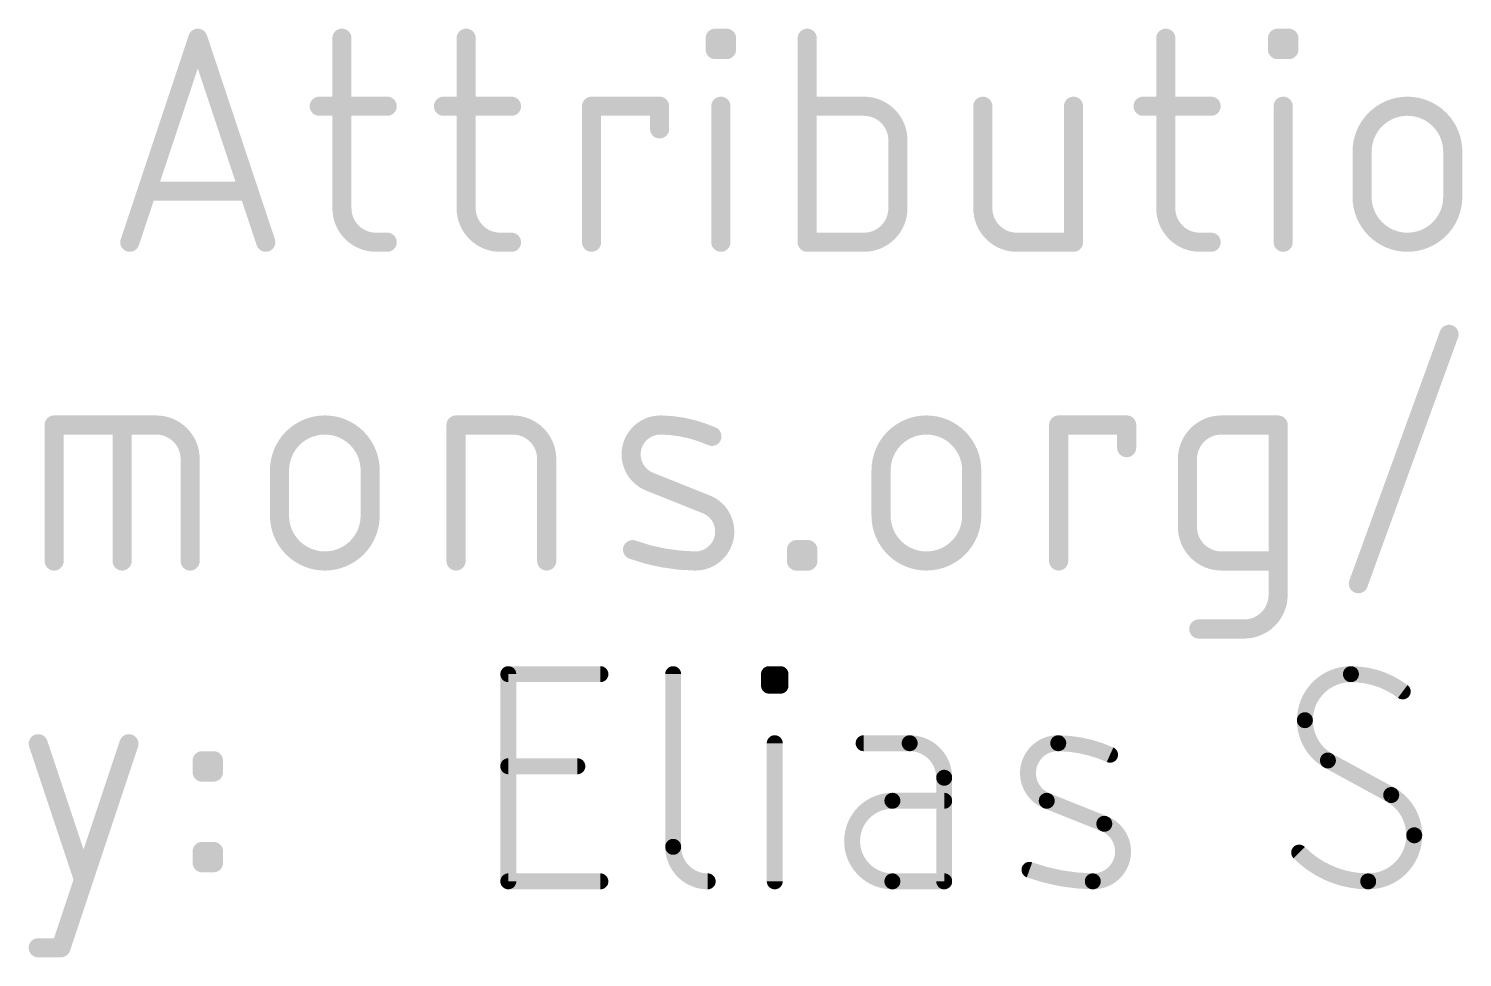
# Model space of a CAD drawing. Extents: x -25.4 to 61.2, y -12 to 25.5.
# Drawn here: x 19.1 to 30.53, y -11.97 to -4.57 of the extents above; entities that cross this region are included whole.
import ezdxf

# ---------------------------------------------------------------- set-up
doc = ezdxf.new("R2010")
doc.units = 0
doc.layers.add('51', color=53, linetype='CONTINUOUS')

msp = doc.modelspace()

# ---------------------------------------------------------------- linework, layer by layer
at = {"layer": '51'}
for points, const_width in [([(19.9073, -6.2738), (20.4491, -4.6482)], 0.1524), ([(20.4491, -4.6482), (20.991, -6.2738)], 0.1524), ([(21.5977, -4.6482), (21.5977, -6.0029)], 0.1524), ([(22.5877, -4.6482), (22.5877, -6.0029)], 0.1524), ([(24.5723, -4.7385), (24.5723, -4.6482)], 0.1524), ([(24.5723, -4.6482), (24.6626, -4.6482)], 0.1524), ([(24.6626, -4.7385), (24.5723, -4.7385)], 0.1524), ([(24.6626, -4.6482), (24.6626, -4.7385)], 0.1524), ([(25.3056, -4.6482), (25.3056, -6.2738)], 0.1524), ([(28.1628, -4.6482), (28.1628, -6.0029)], 0.1524), ([(29.0532, -4.7385), (29.0532, -4.6482)], 0.1524), ([(29.0532, -4.6482), (29.1435, -4.6482)], 0.1524), ([(29.1435, -4.7385), (29.0532, -4.7385)], 0.1524), ([(29.1435, -4.6482), (29.1435, -4.7385)], 0.1524), ([(21.4171, -5.1901), (21.9589, -5.1901)], 0.1524), ([(22.407, -5.1901), (22.9489, -5.1901)], 0.1524), ([(23.5873, -6.2738), (23.5873, -5.1901)], 0.1524), ([(23.5873, -5.1901), (24.1292, -5.1901)], 0.1524), ([(24.1292, -5.1901), (24.1292, -5.3707)], 0.1524), ([(24.6174, -6.2738), (24.6174, -5.1901)], 0.1524), ([(25.7572, -5.1901), (25.3056, -5.1901)], 0.1524), ([(26.7051, -5.1901), (26.7051, -6.0029)], 0.1524), ([(27.4276, -6.2738), (27.4276, -5.1901)], 0.1524), ([(27.9822, -5.1901), (28.524, -5.1901)], 0.1524), ([(29.0984, -6.2738), (29.0984, -5.1901)], 0.1524), ([(26.0281, -6.0029), (26.0281, -5.461)], 0.1524), ([(29.7271, -5.9126), (29.7271, -5.5513)], 0.1524), ([(30.4496, -5.5513), (30.4496, -5.9126)], 0.1524), ([(20.8555, -5.8674), (20.0427, -5.8674)], 0.1524), ([(21.8686, -6.2738), (21.9589, -6.2738)], 0.1524), ([(22.8586, -6.2738), (22.9489, -6.2738)], 0.1524), ([(25.3056, -6.2738), (25.7572, -6.2738)], 0.1524), ([(26.976, -6.2738), (27.4276, -6.2738)], 0.1524), ([(28.4337, -6.2738), (28.524, -6.2738)], 0.1524), ([(29.6975, -8.9944), (30.42, -7.0076)], 0.1524), ([(19.3045, -8.8138), (19.3045, -7.7301)], 0.1524), ([(19.3045, -7.7301), (20.1173, -7.7301)], 0.1524), ([(19.8463, -8.8138), (19.8463, -7.7301)], 0.1524), ([(22.5071, -8.8138), (22.5071, -7.7301)], 0.1524), ([(22.5071, -7.7301), (22.9587, -7.7301)], 0.1524), ([(27.3092, -8.8138), (27.3092, -7.7301)], 0.1524), ([(27.3092, -7.7301), (27.8511, -7.7301)], 0.1524), ([(27.8511, -7.7301), (27.8511, -7.9107)], 0.1524), ([(28.6064, -7.7301), (29.0579, -7.7301)], 0.1524), ([(29.0579, -7.7301), (29.0579, -9.0847)], 0.1524), ([(20.3882, -8.001), (20.3882, -8.8138)], 0.1524), ([(23.2296, -8.001), (23.2296, -8.8138)], 0.1524), ([(28.3355, -8.5429), (28.3355, -8.001)], 0.1524), ([(21.1003, -8.4526), (21.1003, -8.0913)], 0.1524), ([(21.8228, -8.0913), (21.8228, -8.4526)], 0.1524), ([(24.501, -8.3622), (24.0494, -8.1816)], 0.1524), ([(25.8939, -8.4526), (25.8939, -8.0913)], 0.1524), ([(26.6164, -8.0913), (26.6164, -8.4526)], 0.1524), ([(25.22, -8.8138), (25.22, -8.7235)], 0.1524), ([(25.22, -8.7235), (25.3103, -8.7235)], 0.1524), ([(25.3103, -8.7235), (25.3103, -8.8138)], 0.1524), ([(25.3103, -8.8138), (25.22, -8.8138)], 0.1524), ([(29.0579, -8.8138), (28.6064, -8.8138)], 0.1524), ([(28.787, -9.3557), (28.4258, -9.3557)], 0.1524), ([(22.9235, -11.3665), (22.9235, -9.7155)], 0.127), ([(22.9235, -9.7155), (23.6573, -9.7155)], 0.127), ([(24.2375, -9.7155), (24.2375, -11.0913)], 0.127), ([(25.0009, -9.8072), (25.0009, -9.7155)], 0.127), ([(25.0009, -9.7155), (25.0926, -9.7155)], 0.127), ([(25.0926, -9.7155), (25.0926, -9.8072)], 0.127), ([(25.0926, -9.8072), (25.0009, -9.8072)], 0.127), ([(19.1778, -10.2701), (19.539, -11.3538)], 0.1524), ([(19.3584, -11.8957), (19.9003, -10.2701)], 0.1524), ([(25.0468, -11.3665), (25.0468, -10.2658)], 0.127), ([(26.1219, -10.2658), (25.755, -10.2658)], 0.127), ([(20.4839, -10.4958), (20.4839, -10.4055)], 0.1524), ([(20.4839, -10.4055), (20.5742, -10.4055)], 0.1524), ([(20.5742, -10.4055), (20.5742, -10.4958)], 0.1524), ([(22.9235, -10.4493), (23.4738, -10.4493)], 0.127), ([(29.9592, -10.6786), (29.4547, -10.4034)], 0.127), ([(20.5742, -10.4958), (20.4839, -10.4958)], 0.1524), ([(26.397, -11.3665), (26.397, -10.541)], 0.127), ([(26.397, -10.7244), (25.9843, -10.7244)], 0.127), ([(27.6729, -10.9079), (27.2142, -10.7244)], 0.127), ([(20.4839, -11.2183), (20.4839, -11.128)], 0.1524), ([(20.4839, -11.128), (20.5742, -11.128)], 0.1524), ([(20.5742, -11.128), (20.5742, -11.2183)], 0.1524), ([(20.5742, -11.2183), (20.4839, -11.2183)], 0.1524), ([(23.6573, -11.3665), (22.9235, -11.3665)], 0.127), ([(25.9843, -11.3665), (26.397, -11.3665)], 0.127), ([(19.1778, -11.8957), (19.3584, -11.8957)], 0.1524)]:
    msp.add_lwpolyline(points, dxfattribs=dict(at, const_width=const_width))
for points, const_width in [([(20.4853, -4.6362, 1), (20.413, -4.6602)], 0.0762), ([(20.4853, -4.6602, 1), (20.413, -4.6362)], 0.0762), ([(21.6358, -4.6482, 1), (21.5596, -4.6482)], 0.0762), ([(22.6258, -4.6482, 1), (22.5496, -4.6482)], 0.0762), ([(24.6104, -4.6482, 1), (24.5342, -4.6482)], 0.0762), ([(24.5723, -4.6101, 1), (24.5723, -4.6863)], 0.0762), ([(24.5723, -4.7004, 1), (24.5723, -4.7766)], 0.0762), ([(24.7007, -4.6482, 1), (24.6245, -4.6482)], 0.0762), ([(24.6626, -4.6863, 1), (24.6626, -4.6101)], 0.0762), ([(24.6626, -4.7766, 1), (24.6626, -4.7004)], 0.0762), ([(25.3437, -4.6482, 1), (25.2675, -4.6482)], 0.0762), ([(28.2009, -4.6482, 1), (28.1247, -4.6482)], 0.0762), ([(29.0913, -4.6482, 1), (29.0151, -4.6482)], 0.0762), ([(29.0532, -4.6101, 1), (29.0532, -4.6863)], 0.0762), ([(29.0532, -4.7004, 1), (29.0532, -4.7766)], 0.0762), ([(29.1816, -4.6482, 1), (29.1054, -4.6482)], 0.0762), ([(29.1435, -4.6863, 1), (29.1435, -4.6101)], 0.0762), ([(29.1435, -4.7766, 1), (29.1435, -4.7004)], 0.0762), ([(24.5342, -4.7385, 1), (24.6104, -4.7385)], 0.0762), ([(24.6245, -4.7385, 1), (24.7007, -4.7385)], 0.0762), ([(29.0151, -4.7385, 1), (29.0913, -4.7385)], 0.0762), ([(29.1054, -4.7385, 1), (29.1816, -4.7385)], 0.0762), ([(21.4171, -5.152, 1), (21.4171, -5.2282)], 0.0762), ([(21.9589, -5.2282, 1), (21.9589, -5.152)], 0.0762), ([(22.407, -5.152, 1), (22.407, -5.2282)], 0.0762), ([(22.9489, -5.2282, 1), (22.9489, -5.152)], 0.0762), ([(23.6254, -5.1901, 1), (23.5492, -5.1901)], 0.0762), ([(23.5873, -5.152, 1), (23.5873, -5.2282)], 0.0762), ([(24.1673, -5.1901, 1), (24.0911, -5.1901)], 0.0762), ([(24.1292, -5.2282, 1), (24.1292, -5.152)], 0.0762), ([(24.6555, -5.1901, 1), (24.5793, -5.1901)], 0.0762), ([(25.3056, -5.152, 1), (25.3056, -5.2282)], 0.0762), ([(26.0281, -5.461, 0.4142), (25.7572, -5.1901)], 0.1524), ([(25.7572, -5.152, 1), (25.7572, -5.2282)], 0.0762), ([(25.7572, -5.2282, 1), (25.7572, -5.152)], 0.0762), ([(26.7432, -5.1901, 1), (26.667, -5.1901)], 0.0762), ([(27.4657, -5.1901, 1), (27.3895, -5.1901)], 0.0762), ([(27.9822, -5.152, 1), (27.9822, -5.2282)], 0.0762), ([(28.524, -5.2282, 1), (28.524, -5.152)], 0.0762), ([(29.1365, -5.1901, 1), (29.0603, -5.1901)], 0.0762), ([(30.4496, -5.5513, 1), (29.7271, -5.5513)], 0.1524), ([(24.0911, -5.3707, 1), (24.1673, -5.3707)], 0.0762), ([(26.0662, -5.461, 1), (25.99, -5.461)], 0.0762), ([(25.99, -5.461, 1), (26.0662, -5.461)], 0.0762), ([(29.7652, -5.5513, 1), (29.689, -5.5513)], 0.0762), ([(30.4877, -5.5513, 1), (30.4115, -5.5513)], 0.0762), ([(29.689, -5.5513, 1), (29.7652, -5.5513)], 0.0762), ([(30.4115, -5.5513, 1), (30.4877, -5.5513)], 0.0762), ([(20.0427, -5.8293, 1), (20.0427, -5.9055)], 0.0762), ([(20.8555, -5.9055, 1), (20.8555, -5.8293)], 0.0762), ([(21.5977, -6.0029, 0.4142), (21.8686, -6.2738)], 0.1524), ([(21.6358, -6.0029, 1), (21.5596, -6.0029)], 0.0762), ([(22.5877, -6.0029, 0.4142), (22.8586, -6.2738)], 0.1524), ([(22.6258, -6.0029, 1), (22.5496, -6.0029)], 0.0762), ([(25.7572, -6.2738, 0.4142), (26.0281, -6.0029)], 0.1524), ([(26.0662, -6.0029, 1), (25.99, -6.0029)], 0.0762), ([(26.7051, -6.0029, 0.4142), (26.976, -6.2738)], 0.1524), ([(26.7432, -6.0029, 1), (26.667, -6.0029)], 0.0762), ([(28.1628, -6.0029, 0.4142), (28.4337, -6.2738)], 0.1524), ([(28.2009, -6.0029, 1), (28.1247, -6.0029)], 0.0762), ([(29.7271, -5.9126, 1), (30.4496, -5.9126)], 0.1524), ([(29.7652, -5.9126, 1), (29.689, -5.9126)], 0.0762), ([(29.689, -5.9126, 1), (29.7652, -5.9126)], 0.0762), ([(30.4877, -5.9126, 1), (30.4115, -5.9126)], 0.0762), ([(30.4115, -5.9126, 1), (30.4877, -5.9126)], 0.0762), ([(21.5596, -6.0029, 1), (21.6358, -6.0029)], 0.0762), ([(22.5496, -6.0029, 1), (22.6258, -6.0029)], 0.0762), ([(25.99, -6.0029, 1), (26.0662, -6.0029)], 0.0762), ([(26.667, -6.0029, 1), (26.7432, -6.0029)], 0.0762), ([(28.1247, -6.0029, 1), (28.2009, -6.0029)], 0.0762), ([(19.8711, -6.2618, 1), (19.9434, -6.2858)], 0.0762), ([(20.9548, -6.2858, 1), (21.0271, -6.2618)], 0.0762), ([(21.8686, -6.2357, 1), (21.8686, -6.3119)], 0.0762), ([(21.8686, -6.3119, 1), (21.8686, -6.2357)], 0.0762), ([(21.9589, -6.3119, 1), (21.9589, -6.2357)], 0.0762), ([(22.8586, -6.2357, 1), (22.8586, -6.3119)], 0.0762), ([(22.8586, -6.3119, 1), (22.8586, -6.2357)], 0.0762), ([(22.9489, -6.3119, 1), (22.9489, -6.2357)], 0.0762), ([(23.5492, -6.2738, 1), (23.6254, -6.2738)], 0.0762), ([(24.5793, -6.2738, 1), (24.6555, -6.2738)], 0.0762), ([(25.3056, -6.2357, 1), (25.3056, -6.3119)], 0.0762), ([(25.2675, -6.2738, 1), (25.3437, -6.2738)], 0.0762), ([(25.7572, -6.2357, 1), (25.7572, -6.3119)], 0.0762), ([(25.7572, -6.3119, 1), (25.7572, -6.2357)], 0.0762), ([(26.976, -6.2357, 1), (26.976, -6.3119)], 0.0762), ([(26.976, -6.3119, 1), (26.976, -6.2357)], 0.0762), ([(27.3895, -6.2738, 1), (27.4657, -6.2738)], 0.0762), ([(27.4276, -6.3119, 1), (27.4276, -6.2357)], 0.0762), ([(28.4337, -6.2357, 1), (28.4337, -6.3119)], 0.0762), ([(28.4337, -6.3119, 1), (28.4337, -6.2357)], 0.0762), ([(28.524, -6.3119, 1), (28.524, -6.2357)], 0.0762), ([(29.0603, -6.2738, 1), (29.1365, -6.2738)], 0.0762), ([(30.4558, -7.0206, 1), (30.3842, -6.9946)], 0.0762), ([(19.3426, -7.7301, 1), (19.2664, -7.7301)], 0.0762), ([(19.3045, -7.692, 1), (19.3045, -7.7682)], 0.0762), ([(19.8844, -7.7301, 1), (19.8082, -7.7301)], 0.0762), ([(20.3882, -8.001, 0.4142), (20.1173, -7.7301)], 0.1524), ([(20.1173, -7.692, 1), (20.1173, -7.7682)], 0.0762), ([(20.1173, -7.7682, 1), (20.1173, -7.692)], 0.0762), ([(21.8228, -8.0913, 1), (21.1003, -8.0913)], 0.1524), ([(22.5452, -7.7301, 1), (22.469, -7.7301)], 0.0762), ([(22.5071, -7.692, 1), (22.5071, -7.7682)], 0.0762), ([(23.2296, -8.001, 0.4142), (22.9587, -7.7301)], 0.1524), ([(22.9587, -7.692, 1), (22.9587, -7.7682)], 0.0762), ([(22.9587, -7.7682, 1), (22.9587, -7.692)], 0.0762), ([(24.1397, -7.7301, 0.8318), (24.0494, -8.1816)], 0.1524), ([(24.5461, -7.8204, 0.1026), (24.1397, -7.7301)], 0.1524), ([(24.1403, -7.692, 1), (24.1392, -7.7682)], 0.0762), ([(24.1392, -7.7682, 1), (24.1403, -7.692)], 0.0762), ([(26.6164, -8.0913, 1), (25.8939, -8.0913)], 0.1524), ([(27.3473, -7.7301, 1), (27.2711, -7.7301)], 0.0762), ([(27.3092, -7.692, 1), (27.3092, -7.7682)], 0.0762), ([(27.8892, -7.7301, 1), (27.813, -7.7301)], 0.0762), ([(27.8511, -7.7682, 1), (27.8511, -7.692)], 0.0762), ([(28.6064, -7.7301, 0.4142), (28.3355, -8.001)], 0.1524), ([(28.6064, -7.692, 1), (28.6064, -7.7682)], 0.0762), ([(28.6064, -7.7682, 1), (28.6064, -7.692)], 0.0762), ([(29.096, -7.7301, 1), (29.0198, -7.7301)], 0.0762), ([(29.0579, -7.7682, 1), (29.0579, -7.692)], 0.0762), ([(24.5305, -7.8551, 1), (24.5618, -7.7856)], 0.0762), ([(27.813, -7.9107, 1), (27.8892, -7.9107)], 0.0762), ([(20.4263, -8.001, 1), (20.3501, -8.001)], 0.0762), ([(20.3501, -8.001, 1), (20.4263, -8.001)], 0.0762), ([(23.2677, -8.001, 1), (23.1915, -8.001)], 0.0762), ([(23.1915, -8.001, 1), (23.2677, -8.001)], 0.0762), ([(28.3736, -8.001, 1), (28.2974, -8.001)], 0.0762), ([(28.2974, -8.001, 1), (28.3736, -8.001)], 0.0762), ([(21.1384, -8.0913, 1), (21.0622, -8.0913)], 0.0762), ([(21.0622, -8.0913, 1), (21.1384, -8.0913)], 0.0762), ([(21.8609, -8.0913, 1), (21.7847, -8.0913)], 0.0762), ([(21.7847, -8.0913, 1), (21.8609, -8.0913)], 0.0762), ([(24.0636, -8.1463, 1), (24.0353, -8.217)], 0.0762), ([(24.0353, -8.217, 1), (24.0636, -8.1462)], 0.0762), ([(25.932, -8.0913, 1), (25.8558, -8.0913)], 0.0762), ([(25.8558, -8.0913, 1), (25.932, -8.0913)], 0.0762), ([(26.6545, -8.0913, 1), (26.5783, -8.0913)], 0.0762), ([(26.5783, -8.0913, 1), (26.6545, -8.0913)], 0.0762), ([(24.4107, -8.8138, 0.8318), (24.501, -8.3622)], 0.1524), ([(24.5151, -8.3269, 1), (24.4868, -8.3976)], 0.0762), ([(24.4868, -8.3976, 1), (24.5151, -8.3269)], 0.0762), ([(21.1003, -8.4526, 1), (21.8228, -8.4526)], 0.1524), ([(21.1384, -8.4526, 1), (21.0622, -8.4526)], 0.0762), ([(21.0622, -8.4526, 1), (21.1384, -8.4526)], 0.0762), ([(21.8609, -8.4526, 1), (21.7847, -8.4526)], 0.0762), ([(21.7847, -8.4526, 1), (21.8609, -8.4526)], 0.0762), ([(25.8939, -8.4526, 1), (26.6164, -8.4526)], 0.1524), ([(25.932, -8.4526, 1), (25.8558, -8.4526)], 0.0762), ([(25.8558, -8.4526, 1), (25.932, -8.4526)], 0.0762), ([(26.6545, -8.4526, 1), (26.5783, -8.4526)], 0.0762), ([(26.5783, -8.4526, 1), (26.6545, -8.4526)], 0.0762), ([(28.3355, -8.5429, 0.4142), (28.6064, -8.8138)], 0.1524), ([(28.3736, -8.5429, 1), (28.2974, -8.5429)], 0.0762), ([(28.2974, -8.5429, 1), (28.3736, -8.5429)], 0.0762), ([(23.9268, -8.6876, 1), (23.901, -8.7593)], 0.0762), ([(23.9139, -8.7235, 0.083), (24.4107, -8.8138)], 0.1524), ([(25.2581, -8.7235, 1), (25.1819, -8.7235)], 0.0762), ([(25.22, -8.6854, 1), (25.22, -8.7616)], 0.0762), ([(25.3484, -8.7235, 1), (25.2722, -8.7235)], 0.0762), ([(25.3103, -8.7616, 1), (25.3103, -8.6854)], 0.0762), ([(19.2664, -8.8138, 1), (19.3426, -8.8138)], 0.0762), ([(19.8082, -8.8138, 1), (19.8844, -8.8138)], 0.0762), ([(20.3501, -8.8138, 1), (20.4263, -8.8138)], 0.0762), ([(22.469, -8.8138, 1), (22.5452, -8.8138)], 0.0762), ([(23.1915, -8.8138, 1), (23.2677, -8.8138)], 0.0762), ([(24.4112, -8.7757, 1), (24.4101, -8.8519)], 0.0762), ([(24.4101, -8.8519, 1), (24.4112, -8.7757)], 0.0762), ([(25.22, -8.7757, 1), (25.22, -8.8519)], 0.0762), ([(25.1819, -8.8138, 1), (25.2581, -8.8138)], 0.0762), ([(25.2722, -8.8138, 1), (25.3484, -8.8138)], 0.0762), ([(25.3103, -8.8519, 1), (25.3103, -8.7757)], 0.0762), ([(27.2711, -8.8138, 1), (27.3473, -8.8138)], 0.0762), ([(28.6064, -8.7757, 1), (28.6064, -8.8519)], 0.0762), ([(28.6064, -8.8519, 1), (28.6064, -8.7757)], 0.0762), ([(29.0579, -8.8519, 1), (29.0579, -8.7757)], 0.0762), ([(28.787, -9.3557, 0.4142), (29.0579, -9.0847)], 0.1524), ([(29.096, -9.0847, 1), (29.0198, -9.0847)], 0.0762), ([(29.6617, -8.9814, 1), (29.7333, -9.0074)], 0.0762), ([(29.0198, -9.0847, 1), (29.096, -9.0847)], 0.0762), ([(28.4258, -9.3176, 1), (28.4258, -9.3938)], 0.0762), ([(28.787, -9.3176, 1), (28.787, -9.3938)], 0.0762), ([(28.787, -9.3938, 1), (28.787, -9.3176)], 0.0762), ([(22.9235, -9.6837, 1), (22.9235, -9.7473)], 0.0635), ([(22.9552, -9.7155, 1), (22.8918, -9.7155)], 0.0635), ([(23.6573, -9.7473, 1), (23.6573, -9.6837)], 0.0635), ([(24.2693, -9.7155, 1), (24.2058, -9.7155)], 0.0635), ([(25.0009, -9.6837, 1), (25.0009, -9.7473)], 0.0635), ([(25.0327, -9.7155, 1), (24.9692, -9.7155)], 0.0635), ([(25.1244, -9.7155, 1), (25.0609, -9.7155)], 0.0635), ([(25.0926, -9.7473, 1), (25.0926, -9.6837)], 0.0635), ([(29.6382, -9.7155, 0.4142), (29.2713, -10.0824)], 0.127), ([(29.6382, -9.6837, 1), (29.6382, -9.7473)], 0.0635), ([(30.0509, -9.8531, 0.1623), (29.6382, -9.7155)], 0.127), ([(29.6382, -9.7473, 1), (29.6382, -9.6837)], 0.0635), ([(25.0009, -9.7755, 1), (25.0009, -9.839)], 0.0635), ([(24.9692, -9.8072, 1), (25.0327, -9.8072)], 0.0635), ([(25.0609, -9.8072, 1), (25.1244, -9.8072)], 0.0635), ([(25.0926, -9.839, 1), (25.0926, -9.7755)], 0.0635), ([(30.0319, -9.8785, 1), (30.07, -9.8277)], 0.0635), ([(29.2713, -10.0824, 0.2656), (29.4547, -10.4034)], 0.127), ([(29.303, -10.0824, 1), (29.2395, -10.0824)], 0.0635), ([(29.2395, -10.0824, 1), (29.303, -10.0824)], 0.0635), ([(19.2139, -10.258, 1), (19.1416, -10.2821)], 0.0762), ([(19.9364, -10.2821, 1), (19.8641, -10.258)], 0.0762), ([(25.0785, -10.2658, 1), (25.015, -10.2658)], 0.0635), ([(25.755, -10.2341, 1), (25.755, -10.2976)], 0.0635), ([(26.397, -10.541, 0.4142), (26.1219, -10.2658)], 0.127), ([(26.1219, -10.2341, 1), (26.1219, -10.2976)], 0.0635), ([(26.1219, -10.2976, 1), (26.1219, -10.2341)], 0.0635), ([(27.306, -10.2658, 0.8318), (27.2142, -10.7244)], 0.127), ([(27.3064, -10.2341, 1), (27.3055, -10.2976)], 0.0635), ([(27.7187, -10.3576, 0.1025), (27.306, -10.2658)], 0.127), ([(27.3055, -10.2976, 1), (27.3064, -10.2341)], 0.0635), ([(20.522, -10.4055, 1), (20.4458, -10.4055)], 0.0762), ([(20.4839, -10.3674, 1), (20.4839, -10.4436)], 0.0762), ([(20.6123, -10.4055, 1), (20.5361, -10.4055)], 0.0762), ([(20.5742, -10.4436, 1), (20.5742, -10.3674)], 0.0762), ([(22.9235, -10.4175, 1), (22.9235, -10.481)], 0.0635), ([(23.4738, -10.481, 1), (23.4738, -10.4175)], 0.0635), ([(27.7057, -10.3865, 1), (27.7317, -10.3286)], 0.0635), ([(29.4699, -10.3755, 1), (29.4395, -10.4313)], 0.0635), ([(29.4386, -10.4308, 1), (29.4708, -10.3761)], 0.0635), ([(20.4839, -10.4577, 1), (20.4839, -10.5339)], 0.0762), ([(20.4458, -10.4958, 1), (20.522, -10.4958)], 0.0762), ([(20.5361, -10.4958, 1), (20.6123, -10.4958)], 0.0762), ([(20.5742, -10.5339, 1), (20.5742, -10.4577)], 0.0762), ([(26.4288, -10.541, 1), (26.3653, -10.541)], 0.0635), ([(26.3653, -10.541, 1), (26.4288, -10.541)], 0.0635), ([(30.1426, -10.9996, 0.2656), (29.9592, -10.6786)], 0.127), ([(29.9753, -10.6512, 1), (29.9431, -10.7059)], 0.0635), ([(29.944, -10.7065, 1), (29.9744, -10.6507)], 0.0635), ([(25.9843, -10.7244, 1), (25.9843, -11.3665)], 0.127), ([(25.9843, -10.6927, 1), (25.9843, -10.7562)], 0.0635), ([(25.9843, -10.7562, 1), (25.9843, -10.6927)], 0.0635), ([(26.397, -10.7562, 1), (26.397, -10.6927)], 0.0635), ([(27.226, -10.695, 1), (27.2024, -10.7539)], 0.0635), ([(27.2024, -10.7539, 1), (27.226, -10.695)], 0.0635), ([(27.5811, -11.3665, 0.8318), (27.6729, -10.9079)], 0.127), ([(27.6846, -10.8784, 1), (27.6611, -10.9374)], 0.0635), ([(27.6611, -10.9374, 1), (27.6846, -10.8784)], 0.0635), ([(29.7757, -11.3665, 0.4142), (30.1426, -10.9996)], 0.127), ([(30.1744, -10.9996, 1), (30.1109, -10.9996)], 0.0635), ([(20.522, -11.128, 1), (20.4458, -11.128)], 0.0762), ([(20.4839, -11.0899, 1), (20.4839, -11.1661)], 0.0762), ([(20.6123, -11.128, 1), (20.5361, -11.128)], 0.0762), ([(20.5742, -11.1661, 1), (20.5742, -11.0899)], 0.0762), ([(24.2375, -11.0913, 0.4142), (24.5127, -11.3665)], 0.127), ([(24.2693, -11.0913, 1), (24.2058, -11.0913)], 0.0635), ([(24.2058, -11.0913, 1), (24.2693, -11.0913)], 0.0635), ([(29.2254, -11.1372, 0.2), (29.7757, -11.3665)], 0.127), ([(29.248, -11.1148, 1), (29.2029, -11.1596)], 0.0635), ([(30.1109, -10.9996, 1), (30.1744, -10.9996)], 0.0635), ([(20.4839, -11.1802, 1), (20.4839, -11.2564)], 0.0762), ([(20.4458, -11.2183, 1), (20.522, -11.2183)], 0.0762), ([(20.5361, -11.2183, 1), (20.6123, -11.2183)], 0.0762), ([(20.5742, -11.2564, 1), (20.5742, -11.1802)], 0.0762), ([(19.5029, -11.3658, 1), (19.5752, -11.3418)], 0.0762), ([(22.9235, -11.3347, 1), (22.9235, -11.3983)], 0.0635), ([(23.6573, -11.3983, 1), (23.6573, -11.3347)], 0.0635), ([(24.5127, -11.3982, 1), (24.5127, -11.3347)], 0.0635), ([(25.9843, -11.3347, 1), (25.9843, -11.3983)], 0.0635), ([(25.9843, -11.3982, 1), (25.9843, -11.3347)], 0.0635), ([(26.397, -11.3983, 1), (26.397, -11.3347)], 0.0635), ([(27.0874, -11.2449, 1), (27.0659, -11.3047)], 0.0635), ([(27.0767, -11.2748, 0.083), (27.5811, -11.3665)], 0.127), ([(27.5816, -11.3347, 1), (27.5807, -11.3982)], 0.0635), ([(27.5807, -11.3982, 1), (27.5816, -11.3348)], 0.0635), ([(29.7757, -11.3348, 1), (29.7757, -11.3983)], 0.0635), ([(29.7757, -11.3982, 1), (29.7757, -11.3348)], 0.0635), ([(22.8918, -11.3665, 1), (22.9552, -11.3665)], 0.0635), ([(25.015, -11.3665, 1), (25.0785, -11.3665)], 0.0635), ([(26.3653, -11.3665, 1), (26.4288, -11.3665)], 0.0635), ([(19.1778, -11.8576, 1), (19.1778, -11.9338)], 0.0762), ([(19.3223, -11.8836, 1), (19.3946, -11.9077)], 0.0762), ([(19.3584, -11.9338, 1), (19.3584, -11.8576)], 0.0762)]:
    msp.add_lwpolyline(points, format="xyb", dxfattribs=dict(at, const_width=const_width))

doc.saveas('drawing.dxf')
